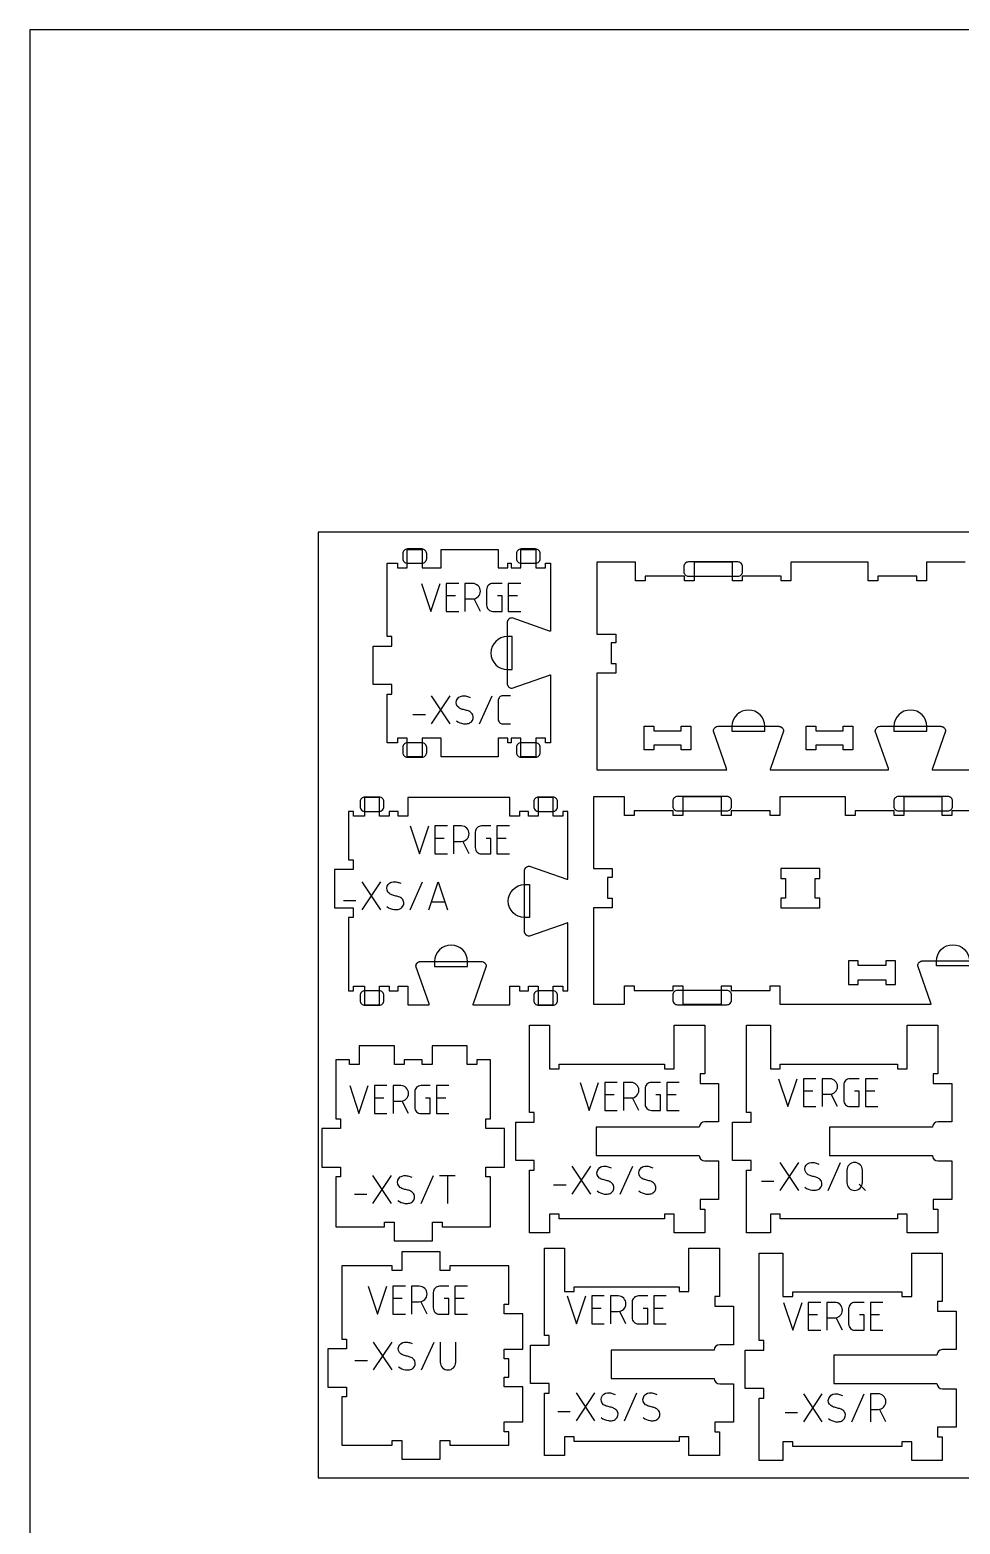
# Model space of a CAD drawing. Extents: x 0 to 4485, y 0 to 14364.
# Drawn here: x 0 to 1200, y 9259 to 11187 of the extents above; entities that cross this region are included whole.
import ezdxf

# ---------------------------------------------------------------- set-up
doc = ezdxf.new("R2010")
doc.units = 0
for name, color, linetype in [('0_SHEET_SPRUCEPLY_2440X122', 1, 'CONTINUOUS'), ('1_ANYTOOL_1MMDEEP_LABELS_S', 2, 'CONTINUOUS'), ('3_ANYTOOL_CUTTHROUGH_INSID', 4, 'CONTINUOUS'), ('4_ANYTOOL_CUTTHROUGH_OUTSI', 5, 'CONTINUOUS'), ('5_ANYTOOL_HALF_MILL_9MM_IN', 3, 'CONTINUOUS'), ('DONOTCUT', 7, 'CONTINUOUS')]:
    doc.layers.add(name, color=color, linetype=linetype)

msp = doc.modelspace()

# ---------------------------------------------------------------- linework, layer by layer
at = {"layer": '0_SHEET_SPRUCEPLY_2440X122'}
msp.add_lwpolyline([(371.7, 10538.9), (371.7, 9318.9), (2811.7, 9318.9), (2811.7, 10538.9)], close=True, dxfattribs=at)
at = {"layer": '1_ANYTOOL_1MMDEEP_LABELS_S', "color": 2}
for points in [[(505.1, 10472.7), (517.1, 10436.7), (529.1, 10472.7)], [(553.1, 10472.7), (537.1, 10472.7), (537.1, 10436.7), (553.1, 10436.7)], [(633.1, 10472.7), (617.1, 10472.7), (617.1, 10436.7), (633.1, 10436.7)], [(549.1, 10456.7), (537.1, 10456.7)], [(581.1, 10436.7), (573, 10452.9)], [(629.1, 10456.7), (617.1, 10456.7)], [(542.1, 10291.7), (518.1, 10327.7)], [(518.1, 10291.7), (542.1, 10327.7)], [(580.1, 10291.7), (596.1, 10327.7)], [(494.1, 10303.7), (510.1, 10303.7)], [(490.5, 10159.9), (502.5, 10123.9), (514.5, 10159.9)], [(538.5, 10159.9), (522.5, 10159.9), (522.5, 10123.9), (538.5, 10123.9)], [(618.5, 10159.9), (602.5, 10159.9), (602.5, 10123.9), (618.5, 10123.9)], [(534.5, 10143.9), (522.5, 10143.9)], [(566.5, 10123.9), (558.4, 10140.1)], [(614.5, 10143.9), (602.5, 10143.9)], [(428.5, 10051.9), (452.5, 10087.9)], [(452.5, 10051.9), (428.5, 10087.9)], [(490.5, 10051.9), (506.5, 10087.9)], [(514.5, 10051.9), (526.5, 10087.9), (538.5, 10051.9)], [(404.5, 10063.9), (420.5, 10063.9)], [(517.8, 10061.9), (535.2, 10061.9)], [(965.8, 9833.8), (977.8, 9797.8), (989.8, 9833.8)], [(1013.8, 9833.8), (997.8, 9833.8), (997.8, 9797.8), (1013.8, 9797.8)], [(1093.8, 9833.8), (1077.8, 9833.8), (1077.8, 9797.8), (1093.8, 9797.8)], [(412.5, 9824.9), (424.5, 9788.9), (436.5, 9824.9)], [(460.5, 9824.9), (444.5, 9824.9), (444.5, 9788.9), (460.5, 9788.9)], [(540.5, 9824.9), (524.5, 9824.9), (524.5, 9788.9), (540.5, 9788.9)], [(709.6, 9829), (721.6, 9793), (733.6, 9829)], [(757.6, 9829), (741.6, 9829), (741.6, 9793), (757.6, 9793)], [(753.6, 9813), (741.6, 9813)], [(837.6, 9829), (821.6, 9829), (821.6, 9793), (837.6, 9793)], [(833.6, 9813), (821.6, 9813)], [(1009.8, 9817.8), (997.8, 9817.8)], [(1041.8, 9797.8), (1033.7, 9814)], [(1089.8, 9817.8), (1077.8, 9817.8)], [(456.5, 9808.9), (444.5, 9808.9)], [(488.5, 9788.9), (480.4, 9805)], [(536.5, 9808.9), (524.5, 9808.9)], [(785.6, 9793), (777.5, 9809.2)], [(723.6, 9685), (699.6, 9721)], [(699.6, 9685), (723.6, 9721)], [(761.6, 9685), (777.6, 9721)], [(991.8, 9689.8), (967.8, 9725.8)], [(967.8, 9689.8), (991.8, 9725.8)], [(1029.8, 9689.8), (1045.8, 9725.8)], [(466.5, 9672.9), (442.5, 9708.9)], [(442.5, 9672.9), (466.5, 9708.9)], [(504.5, 9672.9), (520.5, 9708.9)], [(528.5, 9708.9), (548.5, 9708.9)], [(538.5, 9708.9), (538.5, 9672.9)], [(675.6, 9697), (691.6, 9697)], [(943.8, 9701.8), (959.8, 9701.8)], [(1077.8, 9689.8), (1069.8, 9697.8)], [(418.5, 9684.9), (434.5, 9684.9)], [(436.3, 9566.1), (448.3, 9530.1), (460.3, 9566.1)], [(484.3, 9566.1), (468.3, 9566.1), (468.3, 9530.1), (484.3, 9530.1)], [(564.3, 9566.1), (548.3, 9566.1), (548.3, 9530.1), (564.3, 9530.1)], [(480.3, 9550.1), (468.3, 9550.1)], [(512.3, 9530.1), (504.3, 9546.3)], [(560.3, 9550.1), (548.3, 9550.1)], [(692.9, 9553.6), (704.9, 9517.6), (716.9, 9553.6)], [(740.9, 9553.6), (724.9, 9553.6), (724.9, 9517.6), (740.9, 9517.6)], [(820.9, 9553.6), (804.9, 9553.6), (804.9, 9517.6), (820.9, 9517.6)], [(972.1, 9545.3), (984.1, 9509.3), (996.1, 9545.3)], [(1020.1, 9545.3), (1004.1, 9545.3), (1004.1, 9509.3), (1020.1, 9509.3)], [(1100.1, 9545.3), (1084.1, 9545.3), (1084.1, 9509.3), (1100.1, 9509.3)], [(736.9, 9537.6), (724.9, 9537.6)], [(768.9, 9517.6), (760.8, 9533.7)], [(816.9, 9537.6), (804.9, 9537.6)], [(1016.1, 9529.3), (1004.1, 9529.3)], [(1048.1, 9509.3), (1040, 9525.5)], [(1096.1, 9529.3), (1084.1, 9529.3)], [(443.3, 9458.1), (467.3, 9494.1)], [(467.3, 9458.1), (443.3, 9494.1)], [(505.3, 9458.1), (521.3, 9494.1)], [(419.3, 9470.1), (435.3, 9470.1)], [(728.9, 9392.6), (704.9, 9428.6)], [(704.9, 9392.6), (728.9, 9428.6)], [(766.9, 9392.6), (782.9, 9428.6)], [(1022.1, 9391.3), (998.1, 9427.3)], [(998.1, 9391.3), (1022.1, 9427.3)], [(1060.1, 9391.3), (1076.1, 9427.3)], [(1104.1, 9391.3), (1096, 9407.5)], [(680.9, 9404.6), (696.9, 9404.6)], [(974.1, 9403.3), (990.1, 9403.3)]]:
    msp.add_lwpolyline(points, dxfattribs=at)
for points in [[(561.1, 10452.7), (571.1, 10452.7, 1), (571.1, 10472.7), (561.1, 10472.7), (561.1, 10436.7)], [(609.1, 10472.7), (597.1, 10472.7, 0.414214), (589.1, 10464.7), (589.1, 10444.7, 0.414214), (597.1, 10436.7), (609.1, 10436.7), (609.1, 10456.7), (603.1, 10456.7)], [(550.1, 10295.7, 0.136555), (559.3, 10291.8, 0.071716), (564.5, 10291.9, 0.133522), (569.1, 10294, 0.344001), (571.2, 10303.4, 0.153745), (567.7, 10307.2, 0.071568), (563, 10309, -0.00912), (557.8, 10310.3, -0.090615), (553.2, 10312.5, -0.340346), (550.4, 10321.8, -0.284273), (558.1, 10327.7, -0.092596), (563.1, 10327.3, -0.017533), (568.1, 10325.7)], [(620.1, 10327.7), (610.1, 10327.7, 0.414214), (604.1, 10321.7), (604.1, 10297.7, 0.414214), (610.1, 10291.7), (620.1, 10291.7)], [(546.5, 10139.9), (556.5, 10139.9, 1), (556.5, 10159.9), (546.5, 10159.9), (546.5, 10123.9)], [(594.5, 10159.9), (582.5, 10159.9, 0.414214), (574.5, 10151.9), (574.5, 10131.9, 0.414214), (582.5, 10123.9), (594.5, 10123.9), (594.5, 10143.9), (588.5, 10143.9)], [(460.5, 10055.9, 0.136555), (469.8, 10052.1, 0.071716), (474.9, 10052.2, 0.133522), (479.5, 10054.3, 0.344001), (481.6, 10063.7, 0.153745), (478.1, 10067.4, 0.071568), (473.4, 10069.2, -0.00912), (468.2, 10070.5, -0.090615), (463.7, 10072.7, -0.340346), (460.9, 10082.1, -0.284273), (468.6, 10087.9, -0.092596), (473.6, 10087.5, -0.017533), (478.5, 10085.9)], [(1021.8, 9813.8), (1031.8, 9813.8, 1), (1031.8, 9833.8), (1021.8, 9833.8), (1021.8, 9797.8)], [(1069.8, 9833.8), (1057.8, 9833.8, 0.414214), (1049.8, 9825.8), (1049.8, 9805.8, 0.414214), (1057.8, 9797.8), (1069.8, 9797.8), (1069.8, 9817.8), (1063.8, 9817.8)], [(468.5, 9804.9), (478.5, 9804.9, 1), (478.5, 9824.9), (468.5, 9824.9), (468.5, 9788.9)], [(516.5, 9824.9), (504.5, 9824.9, 0.414214), (496.5, 9816.9), (496.5, 9796.9, 0.414214), (504.5, 9788.9), (516.5, 9788.9), (516.5, 9808.9), (510.5, 9808.9)], [(765.6, 9809), (775.6, 9809, 1), (775.6, 9829), (765.6, 9829), (765.6, 9793)], [(813.6, 9829), (801.6, 9829, 0.414214), (793.6, 9821), (793.6, 9801, 0.414214), (801.6, 9793), (813.6, 9793), (813.6, 9813), (807.6, 9813)], [(731.6, 9689, 0.136555), (740.9, 9685.1, 0.071716), (746, 9685.2, 0.133522), (750.7, 9687.3, 0.344001), (752.7, 9696.7, 0.153745), (749.2, 9700.4, 0.071568), (744.5, 9702.3, -0.00912), (739.4, 9703.6, -0.090615), (734.8, 9705.7, -0.340346), (732, 9715.1, -0.284273), (739.7, 9721, -0.092596), (744.7, 9720.5, -0.017533), (749.6, 9719)], [(785.6, 9689, 0.136555), (794.9, 9685.1, 0.071716), (800, 9685.2, 0.133522), (804.7, 9687.3, 0.344001), (806.7, 9696.7, 0.153745), (803.2, 9700.4, 0.071568), (798.5, 9702.3, -0.00912), (793.4, 9703.6, -0.090615), (788.8, 9705.7, -0.340346), (786, 9715.1, -0.284273), (793.7, 9721, -0.092596), (798.7, 9720.5, -0.017533), (803.6, 9719)], [(999.8, 9693.8, 0.136555), (1009.1, 9690, 0.071716), (1014.2, 9690.1, 0.133522), (1018.8, 9692.2, 0.344001), (1020.9, 9701.6, 0.153745), (1017.4, 9705.3, 0.071568), (1012.7, 9707.2, -0.00912), (1007.5, 9708.4, -0.090615), (1003, 9710.6, -0.340346), (1000.2, 9720, -0.284273), (1007.9, 9725.9, -0.092596), (1012.9, 9725.4, -0.017533), (1017.8, 9723.8)], [(474.5, 9676.9, 0.136555), (483.7, 9673, 0.071716), (488.9, 9673.1, 0.133522), (493.5, 9675.2, 0.344001), (495.5, 9684.6, 0.153745), (492.1, 9688.3, 0.071568), (487.3, 9690.2, -0.00912), (482.2, 9691.4, -0.090615), (477.6, 9693.6, -0.340346), (474.8, 9703, -0.284273), (482.5, 9708.9, -0.092596), (487.5, 9708.4, -0.017533), (492.5, 9706.9)], [(492.3, 9546.1), (502.3, 9546.1, 1), (502.3, 9566.1), (492.3, 9566.1), (492.3, 9530.1)], [(540.3, 9566.1), (528.3, 9566.1, 0.414214), (520.3, 9558.1), (520.3, 9538.1, 0.414214), (528.3, 9530.1), (540.3, 9530.1), (540.3, 9550.1), (534.3, 9550.1)], [(748.9, 9533.6), (758.9, 9533.6, 1), (758.9, 9553.6), (748.9, 9553.6), (748.9, 9517.6)], [(796.9, 9553.6), (784.9, 9553.6, 0.414214), (776.9, 9545.6), (776.9, 9525.6, 0.414214), (784.9, 9517.6), (796.9, 9517.6), (796.9, 9537.6), (790.9, 9537.6)], [(1028.1, 9525.3), (1038.1, 9525.3, 1), (1038.1, 9545.3), (1028.1, 9545.3), (1028.1, 9509.3)], [(1076.1, 9545.3), (1064.1, 9545.3, 0.414214), (1056.1, 9537.3), (1056.1, 9517.3, 0.414214), (1064.1, 9509.3), (1076.1, 9509.3), (1076.1, 9529.3), (1070.1, 9529.3)], [(475.3, 9462.1, 0.136555), (484.6, 9458.3, 0.071716), (489.8, 9458.4, 0.133522), (494.4, 9460.5, 0.344001), (496.4, 9469.9, 0.153745), (492.9, 9473.6, 0.071568), (488.2, 9475.4, -0.00912), (483.1, 9476.7, -0.090615), (478.5, 9478.9, -0.340346), (475.7, 9488.3, -0.284273), (483.4, 9494.1, -0.092596), (488.4, 9493.7, -0.017533), (493.3, 9492.1)], [(529.3, 9494.1), (529.3, 9468.1, 1), (549.3, 9468.1), (549.3, 9494.1)], [(736.9, 9396.6, 0.136555), (746.2, 9392.7, 0.071716), (751.3, 9392.8, 0.133522), (755.9, 9394.9, 0.344001), (758, 9404.3, 0.153745), (754.5, 9408, 0.071568), (749.8, 9409.9, -0.00912), (744.6, 9411.2, -0.090615), (740.1, 9413.3, -0.340346), (737.3, 9422.7, -0.284273), (745, 9428.6, -0.092596), (750, 9428.1, -0.017533), (754.9, 9426.6)], [(790.9, 9396.6, 0.136555), (800.2, 9392.7, 0.071716), (805.3, 9392.8, 0.133522), (809.9, 9394.9, 0.344001), (812, 9404.3, 0.153745), (808.5, 9408, 0.071568), (803.8, 9409.9, -0.00912), (798.6, 9411.2, -0.090615), (794.1, 9413.3, -0.340346), (791.3, 9422.7, -0.284273), (799, 9428.6, -0.092596), (804, 9428.1, -0.017533), (808.9, 9426.6)], [(1030.1, 9395.3, 0.136555), (1039.3, 9391.4, 0.071716), (1044.5, 9391.5, 0.133522), (1049.1, 9393.6, 0.344001), (1051.1, 9403.1, 0.153745), (1047.7, 9406.8, 0.071568), (1042.9, 9408.6, -0.00912), (1037.8, 9409.9, -0.090615), (1033.2, 9412.1, -0.340346), (1030.4, 9421.4, -0.284273), (1038.1, 9427.3, -0.092596), (1043.1, 9426.9, -0.017533), (1048.1, 9425.3)], [(1084.1, 9407.3), (1094.1, 9407.3, 1), (1094.1, 9427.3), (1084.1, 9427.3), (1084.1, 9391.3)]]:
    msp.add_lwpolyline(points, format="xyb", dxfattribs=at)
msp.add_lwpolyline([(1053.8, 9699.8, 1), (1073.8, 9699.8), (1073.8, 9715.8, 1), (1053.8, 9715.8)], format="xyb", close=True, dxfattribs=at)
at = {"layer": '3_ANYTOOL_CUTTHROUGH_INSID'}
for points in [[(840.2, 10264), (804.7, 10264), (804.7, 10258), (792.2, 10258), (792.2, 10288.5), (804.7, 10288.5), (804.7, 10282.5), (840.2, 10282.5), (840.2, 10288.5), (852.7, 10288.5), (852.7, 10258), (840.2, 10258)], [(1049.1, 10264), (1013.6, 10264), (1013.6, 10258), (1001.1, 10258), (1001.1, 10288.5), (1013.6, 10288.5), (1013.6, 10282.5), (1049.1, 10282.5), (1049.1, 10288.5), (1061.6, 10288.5), (1061.6, 10258), (1049.1, 10258)], [(1013, 10066.8), (1013, 10092.3), (1019, 10092.3), (1019, 10104.8), (968.5, 10104.8), (968.5, 10092.3), (974.5, 10092.3), (974.5, 10066.8), (968.5, 10066.8), (968.5, 10054.3), (1019, 10054.3), (1019, 10066.8)], [(1068.4, 9961.3), (1103.9, 9961.3), (1103.9, 9955.3), (1116.4, 9955.3), (1116.4, 9985.8), (1103.9, 9985.8), (1103.9, 9979.8), (1068.4, 9979.8), (1068.4, 9985.8), (1055.9, 9985.8), (1055.9, 9955.3), (1068.4, 9955.3)]]:
    msp.add_lwpolyline(points, close=True, dxfattribs=at)
at = {"layer": '4_ANYTOOL_CUTTHROUGH_OUTSI'}
for points in [[(530.6, 10249.2), (530.6, 10273.2), (530.4, 10273.2), (506.4, 10273.2), (506.1, 10273.2), (506.1, 10272.9), (506.1, 10249.2), (486.6, 10249.2), (486.6, 10272.9), (486.6, 10273.2), (474.1, 10273.2), (474.1, 10267.2), (460.7, 10267.2), (460.7, 10329.7), (466.7, 10329.7), (466.7, 10329.9), (466.7, 10341.9), (466.7, 10342.2), (442.7, 10342.2), (442.7, 10391.7), (466.7, 10391.7), (466.7, 10391.9), (466.7, 10403.9), (466.7, 10404.2), (460.7, 10404.2), (460.7, 10498.7), (474.1, 10498.7), (474.1, 10492.7), (486.6, 10492.7), (486.6, 10492.9), (486.6, 10516.7), (506.1, 10516.7), (506.1, 10492.9), (506.1, 10492.7), (506.4, 10492.7), (530.4, 10492.7), (530.6, 10492.7), (530.6, 10492.9), (530.6, 10516.7), (604.1, 10516.7), (604.1, 10492.7), (616.6, 10492.7), (616.6, 10492.9), (616.6, 10498.7), (620.6, 10498.7), (620.6, 10492.7), (633.1, 10492.7), (633.1, 10516.7), (652.6, 10516.7), (652.6, 10492.7), (665.1, 10492.7), (665.1, 10498.7), (671.6, 10498.7), (671.6, 10411), (671.6, 10411, -0.061485), (670.2, 10411.3), (621.9, 10428.2), (621.9, 10428.2), (621.9, 10428.2), (621.9, 10428.2, 0.198912), (617.4, 10426.4), (617.3, 10426.2), (617.2, 10426.1), (617.1, 10426), (617, 10425.9), (616.9, 10425.8), (616.9, 10425.7), (616.8, 10425.5), (616.7, 10425.4), (616.6, 10425.3), (616.5, 10425.2), (616.4, 10425), (616.4, 10424.9), (616.3, 10424.8), (616.2, 10424.6), (616.2, 10424.5), (616.1, 10424.3), (616, 10424.2), (616, 10424), (615.9, 10423.9), (615.9, 10423.7), (615.8, 10423.6), (615.8, 10423.4), (615.8, 10423.3), (615.7, 10423.1), (615.7, 10423), (615.7, 10422.8), (615.7, 10422.7), (615.6, 10422.5), (615.6, 10422.4), (615.6, 10422.2), (615.6, 10422.1), (615.6, 10421.9), (615.6, 10343.9), (615.6, 10343.8), (615.6, 10343.6), (615.6, 10343.5), (615.6, 10343.3), (615.7, 10343.2), (615.7, 10343), (615.7, 10342.9), (615.7, 10342.7), (615.8, 10342.6), (615.8, 10342.4), (615.8, 10342.3), (615.9, 10342.1), (615.9, 10342), (616, 10341.8), (616, 10341.7), (616.1, 10341.5), (616.2, 10341.4), (616.2, 10341.3), (616.3, 10341.1), (616.4, 10341), (616.4, 10340.8), (616.5, 10340.7), (616.6, 10340.6), (616.7, 10340.5), (616.8, 10340.3), (616.9, 10340.2), (616.9, 10340.1), (617, 10340), (617.1, 10339.8), (617.2, 10339.7), (617.3, 10339.6), (617.4, 10339.5, 0.198912), (621.9, 10337.7), (621.9, 10337.7), (621.9, 10337.7), (670.2, 10354.6), (670.2, 10354.6, -0.061485), (671.6, 10354.8), (671.6, 10267.2), (665.1, 10267.2), (665.1, 10273.2), (652.6, 10273.2), (652.6, 10249.2), (633.1, 10249.2), (633.1, 10273.2), (620.6, 10273.2), (620.6, 10272.9), (620.6, 10267.2), (616.6, 10267.2), (616.6, 10273.2), (604.1, 10273.2), (604.1, 10249.2), (530.6, 10249.2)], [(487.6, 10196.7), (487.6, 10173), (487.6, 10172.7), (475.1, 10172.7), (475.1, 10173), (475.1, 10178.7), (463.6, 10178.7), (463.6, 10172.7), (451.1, 10172.7), (451.1, 10173), (451.1, 10196.7), (431.6, 10196.7), (431.6, 10173), (431.6, 10172.7), (417.5, 10172.7), (417.5, 10178.7), (411, 10178.7), (411, 10116.2), (417, 10116.2), (417, 10116), (417, 10104), (417, 10103.7), (393, 10103.7), (393, 10054.2), (417, 10054.2), (417, 10054), (417, 10042), (417, 10041.7), (411, 10041.7), (411, 9947.2), (417.5, 9947.2), (417.5, 9953.2), (431.6, 9953.2), (431.6, 9953), (431.6, 9929.2), (451.1, 9929.2), (451.1, 9953), (451.1, 9953.2), (463.6, 9953.2), (463.6, 9953), (463.6, 9947.2), (475.1, 9947.2), (475.1, 9953.2), (487.6, 9953.2), (487.6, 9953), (487.6, 9929.2), (515.1, 9929.2, 0.061485), (514.9, 9930.6), (498, 9978.9), (498, 9978.9), (498, 9979, -0.198912), (499.8, 9983.4), (499.9, 9983.5), (500, 9983.6), (500.2, 9983.7), (500.3, 9983.8), (500.4, 9983.9), (500.5, 9984), (500.6, 9984.1), (500.8, 9984.2), (500.9, 9984.2), (501, 9984.3), (501.2, 9984.4), (501.3, 9984.5), (501.4, 9984.5), (501.6, 9984.6), (501.7, 9984.7), (501.9, 9984.7), (502, 9984.8), (502.1, 9984.9), (502.3, 9984.9), (502.4, 9985), (502.6, 9985), (502.7, 9985), (502.9, 9985.1), (503, 9985.1), (503.2, 9985.1), (503.3, 9985.2), (503.5, 9985.2), (503.6, 9985.2), (503.8, 9985.2), (503.9, 9985.2), (504.1, 9985.2), (504.2, 9985.2), (582.2, 9985.2, -0.414214), (588.5, 9979), (588.5, 9978.9), (588.5, 9978.9), (571.6, 9930.6, 0.061485), (571.4, 9929.2), (619.1, 9929.2), (619.1, 9953), (619.1, 9953.2), (631.6, 9953.2), (631.6, 9947.2), (643.1, 9947.2), (643.1, 9953.2), (655.6, 9953.2), (655.6, 9953), (655.6, 9929.2), (675.1, 9929.2), (675.1, 9953), (675.1, 9953.2), (687.6, 9953.2), (687.6, 9947.2), (694.1, 9947.2), (694.1, 10034.9, 0.061485), (692.7, 10034.6), (644.4, 10017.7), (644.4, 10017.7), (644.3, 10017.7, -0.198912), (639.9, 10019.5), (639.8, 10019.7), (639.7, 10019.8), (639.6, 10019.9), (639.5, 10020), (639.4, 10020.1), (639.3, 10020.2), (639.2, 10020.4), (639.2, 10020.5), (639.1, 10020.6), (639, 10020.7), (638.9, 10020.9), (638.8, 10021), (638.8, 10021.2), (638.7, 10021.3), (638.6, 10021.4), (638.6, 10021.6), (638.5, 10021.7), (638.5, 10021.9), (638.4, 10022), (638.4, 10022.2), (638.3, 10022.3), (638.3, 10022.5), (638.2, 10022.6), (638.2, 10022.8), (638.2, 10022.9), (638.2, 10023.1), (638.1, 10023.2), (638.1, 10023.4), (638.1, 10023.5), (638.1, 10023.7), (638.1, 10023.8), (638.1, 10024), (638.1, 10102), (638.1, 10102.1), (638.1, 10102.3), (638.1, 10102.4), (638.1, 10102.6), (638.1, 10102.7), (638.2, 10102.9), (638.2, 10103), (638.2, 10103.2), (638.2, 10103.3), (638.3, 10103.5), (638.3, 10103.6), (638.4, 10103.8), (638.4, 10103.9), (638.5, 10104.1), (638.5, 10104.2), (638.6, 10104.4), (638.6, 10104.5), (638.7, 10104.6), (638.8, 10104.8), (638.8, 10104.9), (638.9, 10105.1), (639, 10105.2), (639.1, 10105.3), (639.2, 10105.4), (639.2, 10105.6), (639.3, 10105.7), (639.4, 10105.8), (639.5, 10105.9), (639.6, 10106.1), (639.7, 10106.2), (639.8, 10106.3), (639.9, 10106.4, -0.198912), (644.3, 10108.2), (644.4, 10108.2), (644.4, 10108.2), (692.7, 10091.3, 0.061485), (694.1, 10091.1), (694.1, 10178.7), (687.6, 10178.7), (687.6, 10172.7), (675.1, 10172.7), (675.1, 10173), (675.1, 10196.7), (655.6, 10196.7), (655.6, 10173), (655.6, 10172.7), (643.1, 10172.7), (643.1, 10178.7), (631.6, 10178.7), (631.6, 10172.7), (619.1, 10172.7), (619.1, 10173), (619.1, 10196.7)], [(870.6, 9778.2, 0.404147), (863.4, 9771.2), (730.4, 9771.2), (730.4, 9734.7), (863.4, 9734.7), (863.4, 9734.7, 0.404147), (870.6, 9727.7), (888.4, 9727.7), (888.4, 9678.2), (864.4, 9678.2), (864.4, 9665.7), (864.6, 9665.7), (870.4, 9665.7), (870.4, 9635.2), (830.9, 9635.2), (830.9, 9659.2), (818.4, 9659.2), (818.4, 9658.9), (818.4, 9653.2), (682.8, 9653.2), (682.8, 9659.2), (670.3, 9659.2), (670.3, 9635.2), (644.6, 9635.2), (644.6, 9715.7), (650.6, 9715.7), (650.6, 9727.9), (650.6, 9728.2), (626.6, 9728.2), (626.6, 9777.7), (650.6, 9777.7), (650.6, 9789.9), (650.6, 9790.2), (644.6, 9790.2), (644.6, 9902.7), (670.3, 9902.7), (670.3, 9846.9), (670.3, 9846.7), (682.8, 9846.7), (682.8, 9852.7), (818.4, 9852.7), (818.4, 9846.7), (818.6, 9846.7), (830.6, 9846.7), (830.9, 9846.7), (830.9, 9846.9), (830.9, 9902.7), (870.4, 9902.7), (870.4, 9840.2), (864.6, 9840.2), (864.4, 9840.2), (864.4, 9827.7), (888.4, 9827.7), (888.4, 9778.2), (870.6, 9778.2)], [(1171.4, 9778.2, 0.404147), (1164.2, 9771.2), (1031.2, 9771.2), (1031.2, 9770.9), (1031.2, 9734.9), (1031.2, 9734.7), (1164.2, 9734.7), (1164.2, 9734.7, 0.404147), (1171.4, 9727.7), (1189.2, 9727.7), (1189.2, 9678.2), (1165.2, 9678.2), (1165.2, 9677.9), (1165.2, 9665.9), (1165.2, 9665.7), (1165.4, 9665.7), (1171.2, 9665.7), (1171.2, 9635.2), (1131.7, 9635.2), (1131.7, 9658.9), (1131.7, 9659.2), (1119.2, 9659.2), (1119.2, 9653.2), (967.7, 9653.2), (967.7, 9658.9), (967.7, 9659.2), (955.2, 9659.2), (955.2, 9658.9), (955.2, 9635.2), (924.5, 9635.2), (924.5, 9715.7), (930.5, 9715.7), (930.5, 9715.9), (930.5, 9727.9), (930.5, 9728.2), (906.5, 9728.2), (906.5, 9777.7), (930.5, 9777.7), (930.5, 9777.9), (930.5, 9789.9), (930.5, 9790.2), (924.5, 9790.2), (924.5, 9902.7), (955.2, 9902.7), (955.2, 9846.7), (967.7, 9846.7), (967.7, 9846.9), (967.7, 9852.7), (1119.2, 9852.7), (1119.2, 9846.9), (1119.2, 9846.7), (1119.4, 9846.7), (1131.4, 9846.7), (1131.7, 9846.7), (1131.7, 9902.7), (1171.2, 9902.7), (1171.2, 9840.2), (1165.2, 9840.2), (1165.2, 9839.9), (1165.2, 9827.9), (1165.2, 9827.7), (1189.2, 9827.7), (1189.2, 9778.2), (1171.4, 9778.2)], [(889.9, 9490.7, 0.404147), (882.6, 9483.7), (749.6, 9483.7), (749.6, 9483.5), (749.6, 9447.5), (749.6, 9447.2), (882.6, 9447.2), (882.6, 9447.2, 0.404147), (889.9, 9440.2), (907.6, 9440.2), (907.6, 9390.7), (883.6, 9390.7), (883.6, 9378.5), (883.6, 9378.2), (889.6, 9378.2), (889.6, 9347.7), (850.1, 9347.7), (850.1, 9371.5), (850.1, 9371.7), (837.6, 9371.7), (837.6, 9365.7), (702.1, 9365.7), (702.1, 9371.7), (689.6, 9371.7), (689.6, 9371.5), (689.6, 9347.7), (663.9, 9347.7), (663.9, 9428.2), (669.9, 9428.2), (669.9, 9440.7), (645.9, 9440.7), (645.9, 9490.2), (669.9, 9490.2), (669.9, 9502.7), (663.9, 9502.7), (663.9, 9615.2), (689.6, 9615.2), (689.6, 9559.5), (689.6, 9559.2), (702.1, 9559.2), (702.1, 9565.2), (837.6, 9565.2), (837.6, 9559.2), (837.9, 9559.2), (849.9, 9559.2), (850.1, 9559.2), (850.1, 9559.5), (850.1, 9615.2), (889.6, 9615.2), (889.6, 9552.7), (883.9, 9552.7), (883.6, 9552.7), (883.6, 9540.2), (907.6, 9540.2), (907.6, 9490.7), (889.9, 9490.7)], [(1177.1, 9484.3, 0.404147), (1169.9, 9477.3), (1036.9, 9477.3), (1036.9, 9477.1), (1036.9, 9441.1), (1036.9, 9440.8), (1169.9, 9440.8), (1169.9, 9440.8, 0.404147), (1177.1, 9433.8), (1194.9, 9433.8), (1194.9, 9384.3), (1170.9, 9384.3), (1170.9, 9384.1), (1170.9, 9372.1), (1170.9, 9371.8), (1171.1, 9371.8), (1176.9, 9371.8), (1176.9, 9341.3), (1137.4, 9341.3), (1137.4, 9365.1), (1137.4, 9365.3), (1124.9, 9365.3), (1124.9, 9359.3), (983.9, 9359.3), (983.9, 9365.3), (971.4, 9365.3), (971.4, 9365.1), (971.4, 9341.3), (940.7, 9341.3), (940.7, 9421.8), (946.7, 9421.8), (946.7, 9422.1), (946.7, 9434.1), (946.7, 9434.3), (922.7, 9434.3), (922.7, 9483.8), (946.7, 9483.8), (946.7, 9484.1), (946.7, 9496.1), (946.7, 9496.3), (940.7, 9496.3), (940.7, 9608.8), (971.4, 9608.8), (971.4, 9553.1), (971.4, 9552.8), (983.9, 9552.8), (983.9, 9558.8), (1124.9, 9558.8), (1124.9, 9552.8), (1125.1, 9552.8), (1137.1, 9552.8), (1137.4, 9552.8), (1137.4, 9553.1), (1137.4, 9608.8), (1176.9, 9608.8), (1176.9, 9546.3), (1170.9, 9546.3), (1170.9, 9546.1), (1170.9, 9534.1), (1170.9, 9533.8), (1194.9, 9533.8), (1194.9, 9484.3), (1177.1, 9484.3)]]:
    msp.add_lwpolyline(points, format="xyb", close=True, dxfattribs=at)
for points in [[(1206.2, 10500), (1156.7, 10500), (1156.7, 10476.2), (1156.7, 10476), (1144.2, 10476), (1144.2, 10482), (1093.7, 10482), (1093.7, 10476), (1081.2, 10476), (1081.2, 10476.2), (1081.2, 10500), (981.7, 10500), (981.7, 10476.2), (981.7, 10476), (969.2, 10476), (969.2, 10482), (918.7, 10482), (918.7, 10476), (906.2, 10476), (906.2, 10476.2), (906.2, 10500), (856.7, 10500), (856.7, 10476), (844.2, 10476), (844.2, 10482), (793.7, 10482), (793.7, 10476), (781.2, 10476), (781.2, 10476.2), (781.2, 10500), (731.4, 10500), (731.4, 10407.5), (755.8, 10407.5), (755.8, 10396), (749.8, 10396), (749.8, 10369.5), (755.8, 10369.5), (755.8, 10369.2), (755.8, 10357.2), (755.8, 10357), (731.4, 10357), (731.4, 10232.5), (898.8, 10232.5), (898.8, 10232.5, 0.061485), (898.5, 10233.9), (881.6, 10282.1), (881.6, 10282.2), (881.6, 10282.2), (881.6, 10282.2, -0.414214), (887.9, 10288.5), (965.9, 10288.5), (966, 10288.5), (966.2, 10288.5), (966.3, 10288.5), (966.5, 10288.4), (966.6, 10288.4), (966.8, 10288.4), (966.9, 10288.4), (967.1, 10288.4), (967.2, 10288.3), (967.4, 10288.3), (967.5, 10288.3), (967.7, 10288.2), (967.8, 10288.2), (968, 10288.1), (968.1, 10288.1), (968.3, 10288), (968.4, 10287.9), (968.5, 10287.9), (968.7, 10287.8), (968.8, 10287.7), (969, 10287.7), (969.1, 10287.6), (969.2, 10287.5), (969.3, 10287.4), (969.5, 10287.3), (969.6, 10287.2), (969.7, 10287.1), (969.8, 10287.1), (970, 10287), (970.1, 10286.9), (970.2, 10286.8), (970.3, 10286.6, -0.198912), (972.1, 10282.2), (972.1, 10282.2), (972.1, 10282.1), (955.2, 10233.9), (955.2, 10233.9, 0.061485), (955, 10232.5), (1107.7, 10232.5, 0.061485), (1107.4, 10233.9), (1090.5, 10282.1), (1090.5, 10282.2), (1090.5, 10282.2), (1090.5, 10282.2, -0.414214), (1096.8, 10288.5), (1174.8, 10288.5), (1174.9, 10288.5), (1175.1, 10288.5), (1175.2, 10288.5), (1175.4, 10288.4), (1175.5, 10288.4), (1175.7, 10288.4), (1175.8, 10288.4), (1176, 10288.4), (1176.1, 10288.3), (1176.3, 10288.3), (1176.4, 10288.3), (1176.6, 10288.2), (1176.7, 10288.2), (1176.9, 10288.1), (1177, 10288.1), (1177.2, 10288), (1177.3, 10287.9), (1177.4, 10287.9), (1177.6, 10287.8), (1177.7, 10287.7), (1177.9, 10287.7), (1178, 10287.6), (1178.1, 10287.5), (1178.3, 10287.4), (1178.4, 10287.3), (1178.5, 10287.2), (1178.6, 10287.1), (1178.7, 10287.1), (1178.9, 10287), (1179, 10286.9), (1179.1, 10286.8), (1179.2, 10286.6, -0.198912), (1181, 10282.2), (1181, 10282.2), (1181, 10282.1), (1164.1, 10233.9), (1164.1, 10233.9, 0.061485), (1163.9, 10232.5), (1331.2, 10232.5)], [(1239.9, 10179.3), (1189.4, 10179.3), (1189.4, 10173.5), (1189.4, 10173.3), (1176.9, 10173.3), (1176.9, 10173.5), (1176.9, 10197.3), (1127.4, 10197.3), (1127.4, 10173.5), (1127.4, 10173.3), (1114.9, 10173.3), (1114.9, 10179.3), (1064.4, 10179.3), (1064.4, 10173.3), (1051.9, 10173.3), (1051.9, 10197.3), (967.4, 10197.3), (967.4, 10173.5), (967.4, 10173.3), (954.9, 10173.3), (954.9, 10173.5), (954.9, 10179.3), (904.4, 10179.3), (904.4, 10173.3), (891.9, 10173.3), (891.9, 10173.5), (891.9, 10197.3), (842.4, 10197.3), (842.4, 10173.5), (842.4, 10173.3), (829.9, 10173.3), (829.9, 10179.3), (779.4, 10179.3), (779.4, 10173.3), (766.9, 10173.3), (766.9, 10173.5), (766.9, 10197.3), (727, 10197.3), (727.1, 10104.8), (751.1, 10104.8), (751.1, 10093.3), (745.1, 10093.3), (745.1, 10066.8), (751.1, 10066.8), (751.1, 10054.3), (727.1, 10054.3), (727, 9929.8), (766.9, 9929.8), (766.9, 9953.5), (766.9, 9953.8), (779.4, 9953.8), (779.4, 9953.5), (779.4, 9947.8), (829.9, 9947.8), (829.9, 9953.8), (842.4, 9953.8), (842.4, 9953.5), (842.4, 9929.8), (891.9, 9929.8), (891.9, 9953.5), (891.9, 9953.8), (904.4, 9953.8), (904.4, 9947.8), (954.9, 9947.8), (954.9, 9953.8), (967.4, 9953.8), (967.4, 9953.5), (967.4, 9929.8), (1162.5, 9929.8), (1162.5, 9929.8, 0.061485), (1162.2, 9931.2), (1145.3, 9979.4), (1145.3, 9979.5), (1145.3, 9979.5), (1145.3, 9979.5, -0.198912), (1147.1, 9983.9), (1147.2, 9984), (1147.4, 9984.1), (1147.5, 9984.2), (1147.6, 9984.3), (1147.7, 9984.4), (1147.8, 9984.5), (1148, 9984.6), (1148.1, 9984.7), (1148.2, 9984.8), (1148.3, 9984.9), (1148.5, 9984.9), (1148.6, 9985), (1148.7, 9985.1), (1148.9, 9985.2), (1149, 9985.2), (1149.2, 9985.3), (1149.3, 9985.3), (1149.5, 9985.4), (1149.6, 9985.4), (1149.8, 9985.5), (1149.9, 9985.5), (1150.1, 9985.6), (1150.2, 9985.6), (1150.4, 9985.6), (1150.5, 9985.7), (1150.7, 9985.7), (1150.8, 9985.7), (1151, 9985.7), (1151.1, 9985.7), (1151.3, 9985.8), (1151.4, 9985.8), (1151.6, 9985.8), (1229.6, 9985.8, -0.414214)]]:
    msp.add_lwpolyline(points, format="xyb", dxfattribs=at)
for points in [[(412.2, 9858.1), (394.7, 9858.1), (394.7, 9781.9), (400.7, 9781.9), (400.7, 9769.4), (376.7, 9769.4), (376.7, 9719.9), (400.7, 9719.9), (400.7, 9707.4), (394.7, 9707.4), (394.7, 9642.8), (457.2, 9642.8), (457.2, 9648.8), (469.7, 9648.8), (469.7, 9624.8), (519.2, 9624.8), (519.2, 9648.8), (531.7, 9648.8), (531.7, 9642.8), (594.2, 9642.8), (594.2, 9707.4), (588.2, 9707.4), (588.2, 9719.9), (612.2, 9719.9), (612.2, 9769.4), (588.2, 9769.4), (588.2, 9781.9), (594.2, 9781.9), (594.2, 9858.1), (576.7, 9858.1), (576.7, 9852.1), (564.2, 9852.1), (564.2, 9876.1), (518.7, 9876.1), (518.7, 9852.1), (506.2, 9852.1), (506.2, 9858.1), (482.7, 9858.1), (482.7, 9852.1), (470.2, 9852.1), (470.2, 9876.1), (424.7, 9876.1), (424.7, 9852.1), (412.2, 9852.1)], [(617.8, 9543), (617.8, 9592.5), (541.6, 9592.5), (541.6, 9586.5), (529.1, 9586.5), (529.1, 9610.5), (479.6, 9610.5), (479.6, 9586.5), (467.1, 9586.5), (467.1, 9592.5), (402.5, 9592.5), (402.5, 9498), (408.5, 9498), (408.5, 9485.5), (384.5, 9485.5), (384.5, 9436), (408.5, 9436), (408.5, 9423.5), (402.5, 9423.5), (402.5, 9361), (467.1, 9361), (467.1, 9367), (479.6, 9367), (479.6, 9343), (529.1, 9343), (529.1, 9367), (541.6, 9367), (541.6, 9361), (617.8, 9361), (617.8, 9378.5), (611.8, 9378.5), (611.8, 9391), (635.8, 9391), (635.8, 9436.5), (611.8, 9436.5), (611.8, 9449), (617.8, 9449), (617.8, 9472.5), (611.8, 9472.5), (611.8, 9485), (635.8, 9485), (635.8, 9530.5), (611.8, 9530.5), (611.8, 9543)]]:
    msp.add_lwpolyline(points, close=True, dxfattribs=at)
at = {"layer": '5_ANYTOOL_HALF_MILL_9MM_IN'}
for points in [[(487, 10517.2, 0.414214), (481, 10511.2), (481, 10504.7, 0.414214), (487, 10498.7), (505.8, 10498.7, 0.414214), (511.8, 10504.7), (511.8, 10511.2, 0.414214), (505.8, 10517.2)], [(633.5, 10517.2, 0.414214), (627.5, 10511.2), (627.5, 10504.7, 0.414214), (633.5, 10498.7), (652.2, 10498.7, 0.414214), (658.2, 10504.7), (658.2, 10511.2, 0.414214), (652.2, 10517.2)], [(849.6, 10500.5, 0.414214), (843.6, 10494.5), (843.6, 10488, 0.414214), (849.6, 10482), (913.3, 10482, 0.414214), (919.3, 10488), (919.3, 10494.5, 0.414214), (913.3, 10500.5)], [(615.9, 10404.2, 1), (615.9, 10361.7), (616.1, 10361.7), (622.1, 10361.7), (622.1, 10404.2), (616.1, 10404.2), (615.9, 10404.2)], [(948.1, 10288.2, 1), (905.6, 10288.2), (905.6, 10288), (905.6, 10282), (948.1, 10282), (948.1, 10288), (948.1, 10288.2)], [(1157, 10288.2, 1), (1114.5, 10288.2), (1114.5, 10288), (1114.5, 10282), (1157, 10282), (1157, 10288), (1157, 10288.2)], [(487, 10267.2, 0.414214), (481, 10261.2), (481, 10254.7, 0.414214), (487, 10248.7), (505.8, 10248.7, 0.414214), (511.8, 10254.7), (511.8, 10261.2, 0.414214), (505.8, 10267.2)], [(633.5, 10267.2, 0.414214), (627.5, 10261.2), (627.5, 10254.7, 0.414214), (633.5, 10248.7), (652.2, 10248.7, 0.414214), (658.2, 10254.7), (658.2, 10261.2, 0.414214), (652.2, 10267.2)], [(432, 10197.2, 0.414214), (426, 10191.2), (426, 10184.7, 0.414214), (432, 10178.7), (450.7, 10178.7, 0.414214), (456.7, 10184.7), (456.7, 10191.2, 0.414214), (450.7, 10197.2)], [(656, 10197.2, 0.414214), (650, 10191.2), (650, 10184.7, 0.414214), (656, 10178.7), (674.7, 10178.7, 0.414214), (680.7, 10184.7), (680.7, 10191.2, 0.414214), (674.7, 10197.2)], [(835.2, 10197.8, 0.414214), (829.2, 10191.8), (829.2, 10185.3, 0.414214), (835.2, 10179.3), (899, 10179.3, 0.414214), (905, 10185.3), (905, 10191.8, 0.414214), (899, 10197.8)], [(1120.2, 10197.8, 0.414214), (1114.2, 10191.8), (1114.2, 10185.3, 0.414214), (1120.2, 10179.3), (1184, 10179.3, 0.414214), (1190, 10185.3), (1190, 10191.8, 0.414214), (1184, 10197.8)], [(638.3, 10041.7, -1), (638.3, 10084.2), (638.6, 10084.2), (644.6, 10084.2), (644.6, 10041.7), (638.6, 10041.7), (638.3, 10041.7)], [(564.5, 9985, 1), (522, 9985), (522, 9984.7), (522, 9978.7), (564.5, 9978.7), (564.5, 9984.7)], [(1169.3, 9985.5, -1), (1211.8, 9985.5), (1211.8, 9985.3), (1211.8, 9979.3), (1169.3, 9979.3), (1169.3, 9985.3), (1169.3, 9985.5)], [(432, 9947.2, 0.414214), (426, 9941.2), (426, 9934.7, 0.414214), (432, 9928.7), (450.7, 9928.7, 0.414214), (456.7, 9934.7), (456.7, 9941.2, 0.414214), (450.7, 9947.2)], [(656, 9947.2, 0.414214), (650, 9941.2), (650, 9934.7, 0.414214), (656, 9928.7), (674.7, 9928.7, 0.414214), (680.7, 9934.7), (680.7, 9941.2, 0.414214), (674.7, 9947.2)], [(835.2, 9947.8, 0.414214), (829.2, 9941.8), (829.2, 9935.3, 0.414214), (835.2, 9929.3), (899, 9929.3, 0.414214), (905, 9935.3), (905, 9941.8, 0.414214), (899, 9947.8)]]:
    msp.add_lwpolyline(points, format="xyb", close=True, dxfattribs=at)
at = {"layer": 'DONOTCUT'}
msp.add_lwpolyline([(0, 0), (3183.4, 0), (3183.4, 11186.9), (0, 11186.9)], close=True, dxfattribs=at)

doc.saveas('drawing.dxf')
